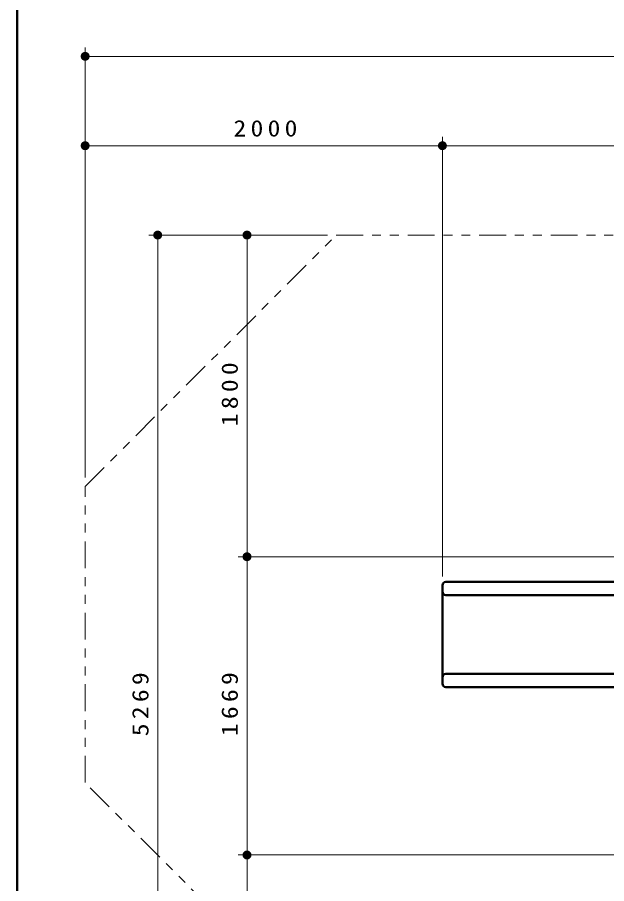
# Model space of a CAD drawing. Units: millimetres on the paper, scale 1:50. Extents: x -365 to 0, y -594 to 257.
# Drawn here: x -365 to -299, y 104.4 to 201.3 of the extents above; entities that cross this region are included whole.
import ezdxf

# ---------------------------------------------------------------- set-up
doc = ezdxf.new("R2010")
doc.units = ezdxf.units.MM
doc.linetypes.add('USER3', pattern=[8, 3, -1, 1, -1, 1, -1])
doc.layers.add('LY_1', color=140, linetype='Continuous', lineweight=50)
doc.styles.add('ＭＳ ゴシック', font='')
doc.styles.get('ＭＳ ゴシック').set_extended_font_data('MS Gothic')

# ---------------------------------------------------------------- blocks, each defined once
blk = doc.blocks.new('filled_dot')
at = {"color": 0, "linetype": 'Continuous', "lineweight": -2, "const_width": 1.25}
blk.add_lwpolyline([(-0.625, 0, 1), (0.625, 0, 1)], format="xyb", close=True, dxfattribs=at)

msp = doc.modelspace()

# ---------------------------------------------------------------- linework, layer by layer
at = {"layer": 'LY_1', "color": 7}
msp.add_line((-365, 257), (-365, 0), dxfattribs=at)
at = {"layer": 'LY_1', "color": 7, "lineweight": 13}
for p, q in [((-357.405, 149.824), (-357.405, 197.947)), ((-357.405, 196.947), (-135.645, 196.947)), ((-357.405, 149.824), (-357.405, 187.947)), ((-317.405, 138.747), (-317.405, 187.947)), ((-317.405, 138.747), (-317.405, 187.947)), ((-357.405, 186.947), (-317.405, 186.947)), ((-317.405, 186.947), (-175.645, 186.947)), ((-330.283, 176.947), (-350.283, 176.947)), ((-349.283, 71.57), (-349.283, 176.947)), ((-330.283, 176.947), (-340.283, 176.947)), ((-339.283, 176.947), (-339.283, 140.947)), ((-260.025, 140.947), (-340.283, 140.947)), ((-339.283, 107.57), (-339.283, 140.947)), ((-227.025, 107.57), (-340.283, 107.57)), ((-339.283, 71.57), (-339.283, 107.57))]:
    msp.add_line(p, q, dxfattribs=at)
at = {"layer": 'LY_1'}
for p, q in [((-317.405, 126.747), (-317.405, 137.747)), ((-317.005, 138.147), (-259.505, 138.147)), ((-317.005, 136.647), (-259.505, 136.647)), ((-317.005, 127.847), (-259.505, 127.847)), ((-317.005, 126.347), (-259.505, 126.347))]:
    msp.add_line(p, q, dxfattribs=at)
at = {"layer": 'LY_1', "color": 7, "linetype": 'USER3', "lineweight": 13}
msp.add_lwpolyline([(-198.616, 176.947), (-195.616, 173.947), (-160.968, 173.947), (-135.645, 148.624), (-135.645, 115.87), (-160.968, 90.547), (-182.484, 90.547), (-201.46, 71.57), (-241.59, 71.57), (-243.995, 73.975), (-268.414, 73.975), (-284.786, 90.347), (-332.083, 90.347), (-357.405, 115.67), (-357.405, 148.824), (-329.283, 176.947)], close=True, dxfattribs=at)
at = {"layer": 'LY_1'}
for centre, start, end in [((-317.005, 137.747), 90, 180), ((-317.005, 137.047), 180, 270), ((-317.005, 127.447), 90, 180), ((-317.005, 126.747), 180, 270)]:
    msp.add_arc(centre, 0.4, start, end, dxfattribs=at)

# ---------------------------------------------------------------- block references
at = {"layer": 'LY_1', "color": 7, "lineweight": 13, "xscale": 0.4, "yscale": 0.4}
for p in [(-357.405, 196.947), (-357.405, 186.947), (-317.405, 186.947)]:
    msp.add_blockref('filled_dot', p, dxfattribs=at)
for p, rotation in [((-317.405, 186.947), 180), ((-349.283, 176.947), 270), ((-339.283, 176.947), 270), ((-339.283, 140.947), 270), ((-339.283, 140.947), 90), ((-339.283, 107.57), 270), ((-339.283, 107.57), 90)]:
    msp.add_blockref('filled_dot', p, dxfattribs=dict(at, rotation=rotation))

# ---------------------------------------------------------------- texts
at = {"layer": 'LY_1', "color": 7, "insert": (-336.982, 187.947), "char_height": 1.833, "attachment_point": 8, "style": 'ＭＳ ゴシック'}
msp.add_mtext('\\T1.33;\\W1.15;2000', dxfattribs=at)
at = {"layer": 'LY_1', "color": 7, "char_height": 1.833, "attachment_point": 8, "rotation": 90, "style": 'ＭＳ ゴシック'}
for s, insert in [('\\T1.33;\\W1.15;1800', (-340.283, 159.368)), ('\\T1.33;\\W1.15;5269', (-350.283, 124.675)), ('\\T1.33;\\W1.15;1669', (-340.283, 124.686))]:
    msp.add_mtext(s, dxfattribs=dict(at, insert=insert))

doc.saveas('drawing.dxf')
